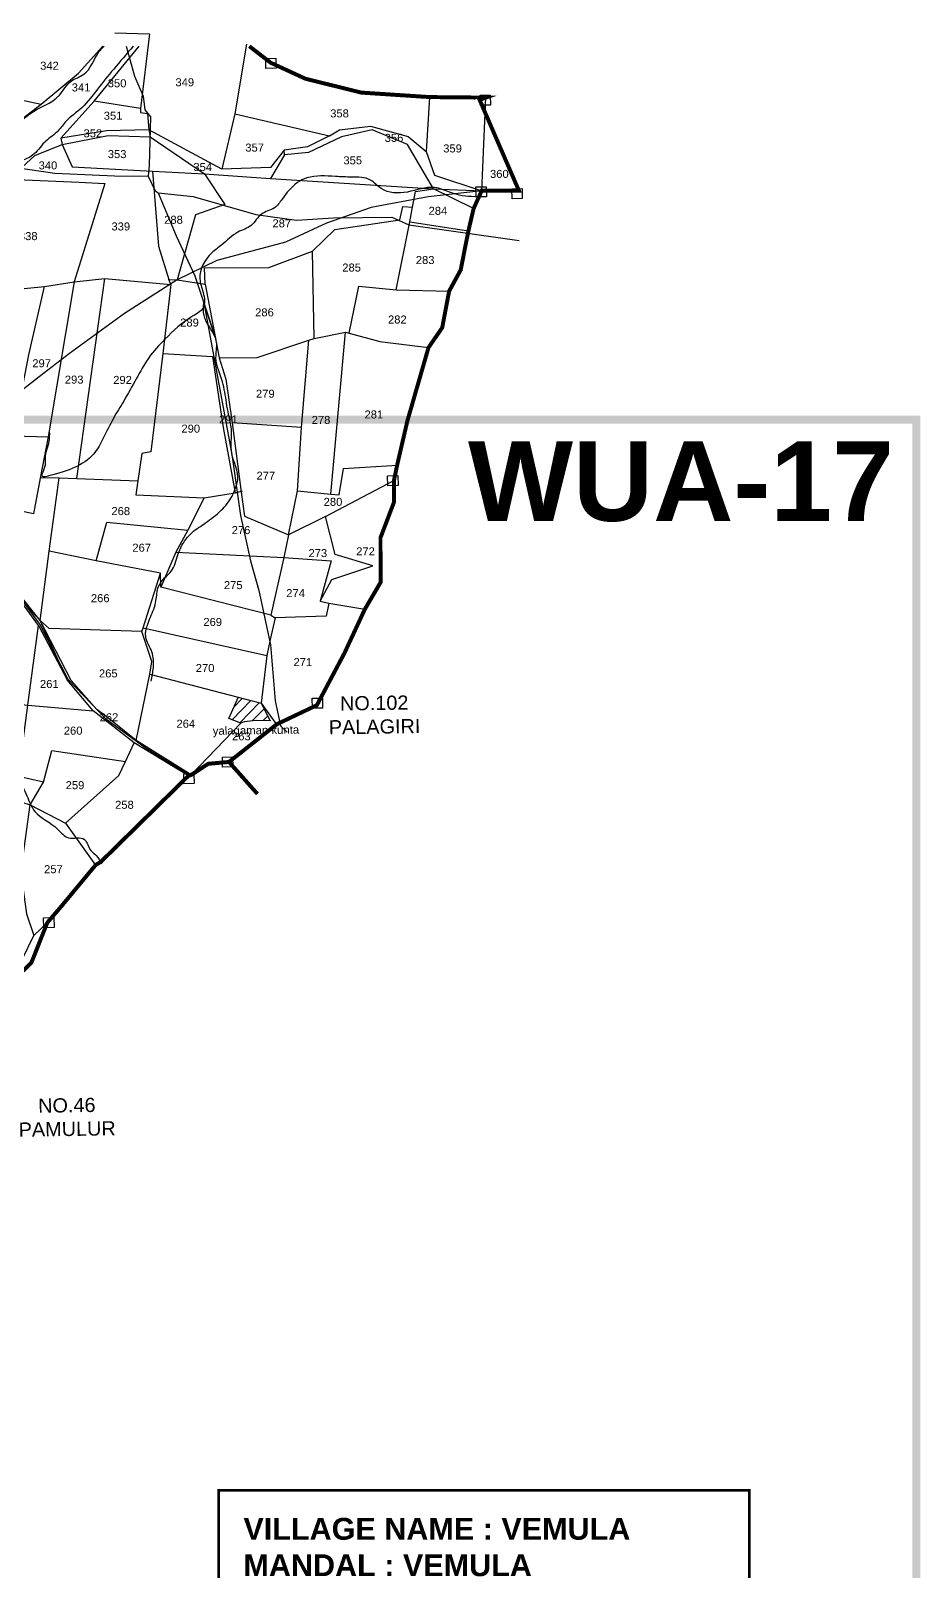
# Model space of a CAD drawing. Header units: inches. Extents: x 206739 to 240559, y 1587423 to 1599564.
# Drawn here: x 221498 to 223735, y 1595247 to 1599124 of the extents above; entities that cross this region are included whole.
import ezdxf
from ezdxf.enums import TextEntityAlignment as Align

# ---------------------------------------------------------------- set-up
doc = ezdxf.new("R2010")
doc.units = ezdxf.units.IN
doc.header["$MEASUREMENT"] = 0
doc.linetypes.add('DASHED2', pattern=[0.375, 0.25, -0.125])
for name, color, linetype in [('PLOT', 7, 'Continuous'), ('PLOT NO', 7, 'Continuous'), ('ROAD', 1, 'Continuous'), ('STREAM', 4, 'Continuous'), ('TEXT', 1, 'Continuous'), ('text1', 7, 'Continuous'), ('text2', 7, 'Continuous'), ('VILLAGE BOUNDARY STONES', 1, 'Continuous'), ('VILLAGE BOUNDRY', 5, 'Continuous')]:
    doc.layers.add(name, color=color, linetype=linetype)
doc.styles.get("Standard").update_dxf_attribs({"font": 'arial.ttf'})

msp = doc.modelspace()

# ---------------------------------------------------------------- hatches: boundary and pattern name
at = {"layer": 'STREAM'}
h = msp.add_hatch(dxfattribs=at)
h.set_pattern_fill('ANSI31', color=256, scale=153.148887, angle=0.85818726)
h.set_pattern_definition([(45.8582, (217983.866, 1597260.55), (-13.737805, 13.33231), [])])
h.paths.add_polyline_path([(222019.60074, 1597446.95402), (221996.37078, 1597393.70744), (222026.69343, 1597381.40348), (222034.68298, 1597384.96897), (222064.62185, 1597388.89833), (222100.63418, 1597387.89071), (222077.35107, 1597431.89181)])
h.paths.add_polyline_path([(221949.60136, 1597339.56245), (222180.051, 1597343.01443), (222179.45736, 1597382.64483), (221949.00772, 1597379.19285)], flags=9)

# ---------------------------------------------------------------- linework, layer by layer
at = {"layer": 'PLOT'}
for points in [[(220833.24166, 1599124.35591), (220845.40361, 1599122.05323), (221054.87768, 1599029.67353), (221111.49666, 1598986.32388), (221244.52031, 1598964.86461), (221261.44133, 1598920.01832), (221291.79748, 1598876.49629), (221346.23052, 1598804.02906), (221524.33148, 1598939.6655)], [(221709.7224, 1599118.97777), (221796.80333, 1599116.83469), (221774.48066, 1598928.94879), (221774.26871, 1598918.73584), (221791.81987, 1598916.44629), (221795.12796, 1598874.7584), (221798.51166, 1598857.89885)], [(222040.96834, 1599090.79106), (222011.11805, 1598914.98109), (221978.34266, 1598776.13435)], [(220837.04099, 1599085.59693), (220808.93234, 1598963.05907), (220782.84153, 1598907.99953), (220752.85941, 1598845.64856), (220700.11115, 1598743.89763), (220750.18209, 1598633.76023), (220762.15355, 1598600.43293), (220862.70168, 1598574.6047), (220951.96582, 1598547.06472), (221050.44198, 1598630.10202), (221052.58826, 1598634.10205), (221120.64806, 1598656.28363), (221258.03051, 1598743.64906), (221272.29199, 1598794.20103), (221291.79748, 1598876.49629), (221433.19914, 1598955.4946), (221441.55437, 1598957.38327), (221524.33148, 1598939.6655), (221618.57517, 1599017.9743), (221679.59897, 1599085.59693)], [(221574.05997, 1598854.01082), (221657.68907, 1598947.51616), (221771.13799, 1599085.59693)], [(221774.48066, 1598928.94879), (221657.68907, 1598947.51616)], [(222011.11805, 1598914.98109), (222249.04558, 1598859.78492), (222274.27683, 1598875.05658), (222352.67268, 1598884.26032), (222447.44652, 1598858.56412), (222492.57373, 1598820.91792), (222513.19043, 1598761.37115), (222632.18754, 1598721.81106), (222642.4996, 1598956.16512)], [(222500.62572, 1598957.57369), (222492.57373, 1598820.91792)], [(220951.96582, 1598547.06472), (221040.45438, 1598520.0822), (221075.32427, 1598508.39807), (221168.55835, 1598482.45215), (221376.66533, 1598682.33776), (221443.87933, 1598751.02887), (221507.97908, 1598810.58009), (221577.43964, 1598838.4748), (221692.91164, 1598861.19963), (221798.51166, 1598857.89885), (221935.27331, 1598764.24873), (222101.38517, 1598752.9201), (222510.79179, 1598726.3394), (222632.18754, 1598721.81106)], [(222135.96789, 1598812.04237), (222135.415, 1598824.06705), (222101.0335, 1598780.52511), (221978.34266, 1598776.13435), (221795.12796, 1598874.7584), (221688.73188, 1598872.86637), (221574.05997, 1598854.01082), (221577.43964, 1598838.4748)], [(222211.20723, 1598349.56855), (222206.89459, 1598570.07335), (222263.26543, 1598624.04956), (222426.42203, 1598648.69245), (222434.30078, 1598681.92688), (222457.99571, 1598680.46223), (222465.44342, 1598720.01705), (222510.79179, 1598726.3394), (222445.75153, 1598838.56081), (222356.8931, 1598875.1518), (222279.42862, 1598857.58287), (222196.81375, 1598818.42333), (222135.96789, 1598812.04237), (222101.38517, 1598752.9201)], [(222249.04558, 1598859.78492), (222193.71309, 1598832.73633), (222135.415, 1598824.06705)], [(221577.43964, 1598838.4748), (221602.0545, 1598782.22699), (221804.24129, 1598771.45004), (221819.05731, 1598582.01406), (221845.35158, 1598498.50438), (221866.48386, 1598497.34893), (221936.37309, 1598486.61988), (221972.20367, 1598301.21925), (221988.74715, 1598247.87912), (222004.66896, 1598137.50031), (222027.50173, 1597963.42742), (222035.79326, 1597902.58919), (222146.70145, 1597856.07054), (222134.82004, 1597798.46144), (222102.05208, 1597653.92228), (222112.49251, 1597646.70418), (222100.52025, 1597591.95364), (222092.26233, 1597552.00771), (222077.35107, 1597431.89181), (222116.495, 1597378.67797)], [(221075.32427, 1598508.39807), (221167.82157, 1598540.14828), (221292.12141, 1598633.79437), (221285.33894, 1598656.23626), (221443.87933, 1598751.02887), (221619.76894, 1598743.74785), (221684.34153, 1598740.18234), (221607.66447, 1598492.1878), (221541.75409, 1598102.08993), (221521.60239, 1597998.37622), (221505.2767, 1597908.86297), (221379.702, 1597935.22515), (221330.53109, 1597982.90552), (221353.84482, 1598111.35785), (221453.8194, 1598105.03978), (221541.75409, 1598102.08993)], [(221804.24129, 1598771.45004), (221935.27331, 1598764.24873)], [(221935.27331, 1598764.24873), (221986.6286, 1598686.98803), (221912.81611, 1598661.36516), (221866.48386, 1598497.34893)], [(222611.8941, 1598676.89609), (222510.79179, 1598726.3394)], [(222416.92631, 1598472.13928), (222451.87324, 1598643.87094), (222457.99571, 1598680.46223)], [(222451.87324, 1598643.87094), (222598.75961, 1598620.66318)], [(221936.37309, 1598486.61988), (221934.87249, 1598527.83436), (222096.9488, 1598528.89155), (222206.89459, 1598570.07335)], [(221901.9385, 1597251.63579), (221763.05441, 1597337.83598), (221690.40141, 1597396.8177), (221664.4806, 1597416.17673), (221600.08078, 1597489.26442), (221521.50725, 1597640.05599), (221465.75302, 1597710.68658), (221413.71538, 1597798.32035), (221324.1813, 1597918.75192), (221282.57792, 1597974.9022), (221188.67943, 1598063.89636), (221061.30954, 1598192.26723), (220921.3188, 1598433.81243), (221168.55835, 1598482.45215), (221347.22981, 1598521.90273), (221430.90549, 1598540.92142), (221421.31316, 1598469.65718), (221532.75849, 1598481.19616), (221607.66447, 1598492.1878), (221684.57514, 1598501.23555), (221850.41077, 1598485.93345), (221845.35158, 1598498.50438)], [(221453.8194, 1598105.03978), (221493.18538, 1598308.59194), (221532.75849, 1598481.19616)], [(221614.42748, 1597997.82049), (221684.57514, 1598501.23555)], [(221850.41077, 1598485.93345), (221830.1817, 1598312.584), (221799.92346, 1598065.09702), (221777.87049, 1598060.82047), (221767.031, 1597991.39457), (221762.02305, 1597956.59276), (221934.33488, 1597948.9137), (222011.84061, 1597961.24964), (222030.9306, 1597966.16816)], [(222253.19424, 1597958.40051), (222289.86645, 1598365.47131), (222298.96363, 1598363.56879), (222323.04074, 1598481.85543), (222416.92631, 1598472.13928), (222550.33181, 1598469.17884)], [(221894.84271, 1597249.49454), (221757.95033, 1597332.47017), (221654.82726, 1597412.90475), (221589.76196, 1597490.67422), (221521.50725, 1597640.05599), (221460.86468, 1597706.33335), (221398.90557, 1597804.79852), (221346.62735, 1597875.84682), (221277.39351, 1597972.88386), (221193.7764, 1598050.60994), (221053.81547, 1598194.2941), (220913.57227, 1598430.1102), (220921.3188, 1598433.81243)], [(222226.36909, 1597688.65394), (222255.24683, 1597742.99429), (222358.28413, 1597777.82306), (222264.07844, 1597806.07929), (222239.59742, 1597902.03811), (222146.70145, 1597856.07054), (222169.14013, 1597966.36886), (222178.90257, 1598125.71616), (222197.88483, 1598345.97104), (222211.20723, 1598349.56855), (222289.86645, 1598365.47131), (222298.96363, 1598363.56879), (222375.82981, 1598342.48861), (222498.46981, 1598327.18271)], [(221972.20367, 1598301.21925), (222067.70684, 1598302.36957), (222197.88483, 1598345.97104)], [(221830.1817, 1598312.584), (221955.0803, 1598304.2841), (221981.93599, 1598125.78018), (222011.84061, 1597961.24964)], [(222178.90257, 1598125.71616), (222004.66896, 1598137.50031)], [(222169.14013, 1597966.36886), (222253.19424, 1597958.40051), (222273.7113, 1597956.36844), (222284.42559, 1598022.61718), (222419.62719, 1598031.4505)], [(221521.50725, 1597640.05599), (221544.33525, 1597814.55019), (221569.29734, 1597998.94752), (221614.42748, 1597997.82049), (221767.031, 1597991.39457)], [(221569.29734, 1597998.94752), (221521.60239, 1597998.37622)], [(222239.59742, 1597902.03811), (222411.59995, 1597992.61371)], [(221934.33488, 1597948.9137), (221893.24657, 1597867.36172), (221863.39748, 1597811.96942), (221825.35273, 1597724.06561), (221824.82437, 1597759.33829), (221662.86031, 1597790.45765), (221544.33525, 1597814.55019)], [(221662.86031, 1597790.45765), (221689.18351, 1597888.01817), (221893.24657, 1597867.36172)], [(221863.39748, 1597811.96942), (222134.82004, 1597798.46144), (222253.28893, 1597790.04794), (222253.28893, 1597790.04794), (222226.36909, 1597688.65394), (222248.17115, 1597683.55357), (222338.33461, 1597668.48419)], [(221763.05441, 1597337.83598), (221797.4655, 1597504.89044), (221802.29199, 1597536.91012), (221777.12117, 1597612.12225), (221780.48984, 1597622.13407), (221824.82437, 1597759.33829)], [(221529.96637, 1597233.30335), (221467.71431, 1597247.81634), (221490.80921, 1597426.74163), (221517.47088, 1597627.86854), (221460.86468, 1597706.33335), (221315.47132, 1597713.37363)], [(222102.05208, 1597653.92228), (221825.35273, 1597724.06561)], [(222248.17115, 1597683.55357), (222240.67963, 1597650.79697), (222112.49251, 1597646.70418)], [(221517.47088, 1597627.86854), (221589.76196, 1597490.67422)], [(221777.12117, 1597612.12225), (221544.17957, 1597620.35219), (221521.50725, 1597640.05599)], [(221780.48984, 1597622.13407), (222092.26233, 1597552.00771)], [(221797.4655, 1597504.89044), (222077.35107, 1597431.89181)], [(220309.89699, 1597186.72214), (220444.16146, 1597193.002), (220453.73249, 1597209.92845), (220476.55049, 1597209.95358), (220498.95413, 1597279.95475), (220525.60282, 1597278.13729), (220712.8862, 1597258.14302), (220800.97176, 1597249.64555), (220875.60718, 1597239.04705), (220924.45911, 1597235.97888), (220920.07624, 1597211.21362), (221165.42922, 1597176.50216), (221186.35207, 1597260.73092), (221200.47282, 1597270.12563), (221235.85939, 1597453.70229), (221278.07684, 1597449.47474), (221490.80921, 1597426.74163), (221654.82726, 1597412.90475)], [(221901.9385, 1597251.63579), (222026.69343, 1597381.40348), (221996.37078, 1597393.70744), (222020.23322, 1597448.40376)], [(221157.40355, 1597059.37511), (221473.02247, 1597004.66519), (221496.32373, 1597176.50239), (221529.96637, 1597233.30335), (221550.95485, 1597312.76613), (221736.19502, 1597284.93687), (221757.95033, 1597332.47017)], [(221200.47282, 1597270.12563), (221496.32373, 1597176.50239), (221585.37951, 1597130.12644), (221660.69481, 1597024.10643)], [(221585.37951, 1597130.12644), (221719.5672, 1597249.76735), (221736.19502, 1597284.93687)], [(221473.02247, 1597004.66519), (221487.66721, 1596901.87326), (221505.49717, 1596847.50903)], [(220963.90825, 1596447.56106), (221041.21525, 1596440.67014), (221079.78514, 1596364.79262), (221175.65959, 1596469.08584), (221260.72444, 1596560.01622), (221368.76743, 1596671.36378), (221476.58522, 1596786.83666), (221505.49717, 1596847.50903), (221539.86588, 1596879.8072)]]:
    msp.add_lwpolyline(points, dxfattribs=at)
at = {"layer": 'ROAD'}
for points in [[(221131.14921, 1599085.59693), (221090.36912, 1599025.28625), (221086.41251, 1598966.40523), (221078.72541, 1598872.04532), (221067.20868, 1598822.9016), (221138.93919, 1598813.02198), (221243.76389, 1598789.46223), (221336.43315, 1598802.4488), (221426.96736, 1598785.76291), (221558.39578, 1598766.42989), (221708.76561, 1598759.01696), (221793.25588, 1598758.34948), (221811.22363, 1598721.24587), (221818.38336, 1598716.8426), (221906.87717, 1598707.21409), (222064.56444, 1598662.21273), (222166.67506, 1598647.63334), (222259.45047, 1598653.53355), (222405.81676, 1598655.08166), (222449.31366, 1598635.75811), (222726.77703, 1598596.66478)], [(221737.73484, 1599085.59693), (221758.69872, 1599010.10997), (221781.16299, 1598959.9632), (221785.02133, 1598925.39198), (221799.0664, 1598907.66203), (221795.8886, 1598785.1307), (221793.25588, 1598758.34948)], [(221900.39811, 1597248.04651), (221786.11053, 1597319.6963), (221689.41298, 1597389.92096), (221591.80798, 1597491.62804), (221521.25269, 1597631.08037), (221454.56669, 1597721.52627), (221390.47427, 1597822.20261), (221310.75674, 1597930.65716), (221276.54636, 1597977.02826), (221231.33359, 1598018.93098), (221160.62222, 1598087.49882), (221065.04572, 1598186.28407), (221055.59606, 1598198.05559), (221006.00632, 1598281.91827), (220913.45171, 1598436.9728), (220870.61818, 1598486.29527), (220757.74886, 1598598.79455), (220689.98157, 1598761.29164), (220674.5363, 1598785.78127)], [(222632.18754, 1598721.81106), (222497.80439, 1598706.90583), (222354.20857, 1598679.52335), (222241.50183, 1598640.3288), (222138.94222, 1598592.14127), (221966.28152, 1598545.91124), (221866.48386, 1598497.34893), (221733.49704, 1598412.8571), (221595.64803, 1598312.35513), (221519.41169, 1598253.24888), (221417.53241, 1598174.66443)], [(221818.38336, 1598716.8426), (221863.57218, 1598608.17533), (221911.00758, 1598507.50175), (221962.50695, 1598351.39369), (221933.42409, 1598439.66058), (222003.63024, 1598057.59433), (222025.22386, 1597904.75823), (222050.3695, 1597789.96221), (222071.53852, 1597715.4753), (222101.00782, 1597578.73647), (222113.14268, 1597437.99284), (222126.12215, 1597374.73744), (222143.0695, 1597358.96186)]]:
    msp.add_lwpolyline(points, dxfattribs=at)
at = {"layer": 'STREAM'}
msp.add_lwpolyline([(222077.35107, 1597431.89181), (222100.63418, 1597387.89071), (222064.62185, 1597388.89833), (222034.68298, 1597384.96897), (222026.69343, 1597381.40348), (221996.37078, 1597393.70744)], dxfattribs=at)
for points, knots in [([(219611.79281, 1598217.30668), (219617.26484, 1598222.5501), (219628.70417, 1598233.5115), (219652.55726, 1598244.79584), (219676.73557, 1598234.54352), (219701.39907, 1598245.06285), (219721.10966, 1598225.23038), (219751.07825, 1598231.94236), (219775.1448, 1598221.91656), (219800.13003, 1598207.77529), (219790.77859, 1598179.09864), (219800.26677, 1598155.56501), (219789.87227, 1598127.76401), (219810.5045, 1598119.25173), (219830.76774, 1598126.40385), (219859.74753, 1598113.60035), (219890.99927, 1598106.47418), (219918.90462, 1598099.44328), (219939.48527, 1598094.6606), (219960.77879, 1598093.23445), (219968.69676, 1598061.47854), (220000.14681, 1598075.50131), (220026.39173, 1598048.62765), (220045.73055, 1598093.61277), (220064.78214, 1598120.78352), (220100.86154, 1598131.74893), (220123.53649, 1598143.67191), (220150.15288, 1598154.44775), (220143.7974, 1598192.93071), (220200.42792, 1598213.45286), (220219.21285, 1598277.1648), (220244.07751, 1598326.06305), (220271.26994, 1598370.31562), (220315.89197, 1598392.09924), (220334.87421, 1598440.85969), (220372.43358, 1598468.83649), (220393.06188, 1598505.56768), (220439.87772, 1598520.46756), (220475.82504, 1598558.81489), (220510.16969, 1598607.73), (220569.04648, 1598624.82185), (220603.06701, 1598662.14095), (220642.85924, 1598685.13212), (220684.22156, 1598711.26674), (220740.43256, 1598751.29721), (220810.74067, 1598744.35697), (220866.12348, 1598743.2961), (220910.93855, 1598711.18116), (220963.25759, 1598678.22482), (221038.53089, 1598673.08342), (221105.42668, 1598628.64875), (221175.15634, 1598679.22298), (221243.46277, 1598706.18013), (221285.6599, 1598764.14798), (221344.61002, 1598785.47191), (221384.06434, 1598828.60889), (221447.22569, 1598858.06872), (221489.25251, 1598925.30614), (221567.00358, 1598944.74901), (221592.98558, 1599000.43345), (221645.64776, 1599014.39642), (221658.191, 1599059.6412), (221677.77899, 1599081.17558), (221682.42751, 1599085.59693)], [0, 0, 0, 0, 22.8991361978, 47.8708710122, 73.0340676429, 96.8033888327, 118.4514421374, 145.878704771, 180.656014184, 198.3627580787, 221.8183436265, 255.5414032279, 278.6556456689, 290.4589500725, 312.721702003, 340.887698029, 380.445396932, 410.4993607296, 426.2721731209, 445.2106499901, 468.3255329882, 500.5521339122, 520.446638157, 558.0465257511, 600.1402527853, 628.3216828819, 664.7742789977, 682.3354995413, 704.4191496604, 760.6067219402, 826.5542112074, 895.3880829871, 927.2715187211, 979.8117081451, 1035.8552883816, 1075.0930732525, 1118.5400949393, 1155.7696806624, 1215.7611279482, 1273.5215233579, 1329.8028232643, 1390.8454493615, 1421.5432427274, 1467.0585400838, 1539.0862391139, 1619.2437619273, 1672.0033382159, 1699.7587038761, 1782.1409089392, 1852.7695712968, 1925.2066196331, 1994.0278722161, 2083.8526519868, 2147.9746977265, 2198.8511428442, 2266.6137634185, 2319.4321120402, 2403.9090027612, 2492.1126543057, 2537.8391438511, 2574.026021238, 2642.1747871168, 2661.4445433795, 2661.4445433795, 2661.4445433795, 2661.4445433795]), ([(221755.67211, 1599085.59693), (221739.56599, 1599066.01804), (221708.70601, 1599031.32011), (221666.76658, 1598979.00896), (221630.65772, 1598929.86278), (221588.00042, 1598901.96566), (221563.78674, 1598865.32471), (221528.95104, 1598845.58716), (221508.74085, 1598809.14146), (221461.03647, 1598794.42589), (221423.17261, 1598749.56421), (221368.79181, 1598726.13162), (221328.33997, 1598692.94918), (221291.67256, 1598667.33779), (221240.32639, 1598647.68958), (221189.06904, 1598616.51293), (221142.087, 1598589.52781), (221084.38871, 1598576.50008), (221054.58432, 1598519.64535), (220991.46552, 1598483.32365), (220931.01016, 1598460.99612), (220892.48466, 1598413.88646), (220836.85967, 1598411.30026), (220813.1569, 1598365.45117), (220775.04053, 1598341.71625), (220720.35523, 1598327.09018), (220684.77517, 1598286.37973), (220642.6399, 1598241.21585), (220607.60978, 1598207.39346), (220562.0262, 1598170.83111), (220527.38985, 1598138.64443), (220488.17204, 1598112.68507), (220464.47405, 1598078.05686), (220448.24521, 1598030.8083), (220446.35434, 1597981.33966), (220436.05487, 1597933.45763), (220459.01405, 1597883.00371), (220425.30816, 1597817.92628), (220387.21479, 1597764.42988), (220351.94843, 1597704.08517), (220333.38518, 1597651.87098), (220282.00689, 1597610.65673), (220279.20306, 1597536.90026), (220200.34953, 1597497.69734), (220192.2662, 1597421.95194), (220145.48504, 1597381.53838), (220114.08552, 1597340.72128), (220101.29497, 1597296.64603), (220080.21784, 1597256.08128), (220057.1217, 1597215.76351), (220029.5791, 1597156.85506), (220078.87306, 1597123.84011), (220079.62573, 1597073.76605), (220114.07448, 1597033.27277), (220127.06896, 1596977.817), (220114.02844, 1596910.22501), (220105.2781, 1596847.07271), (220082.10359, 1596783.00959), (220031.69688, 1596751.31987), (219995.59111, 1596716.60695), (219971.22092, 1596667.24293), (219922.98342, 1596635.2875), (219865.43678, 1596580.63707), (219828.84025, 1596523.63006), (219819.2866, 1596470.54448), (219801.6439, 1596440.47593), (219781.20127, 1596396.9749), (219801.65771, 1596353.28062), (219813.04265, 1596297.72238), (219802.37548, 1596237.15333), (219780.69094, 1596186.11028), (219786.58825, 1596146.99883), (219768.26605, 1596124.63805), (219760.06845, 1596099.70362), (219741.00019, 1596078.95722), (219725.61215, 1596070.09927), (219715.88302, 1596064.4988)], [276.2799610759, 276.2799610759, 276.2799610759, 276.2799610759, 352.0900794563, 416.6217710994, 477.4087872886, 533.5280663122, 566.5816186929, 606.7089943529, 650.761961493, 683.8751345815, 750.0743206293, 821.0178531046, 858.3109404185, 906.8205250547, 954.3532998728, 1022.3534215815, 1086.4895258897, 1116.5948119462, 1194.5476131599, 1259.741013369, 1332.7985283498, 1385.0513440876, 1432.8732269399, 1481.9586431842, 1526.394512391, 1564.8193847419, 1649.3202634503, 1680.3412461104, 1751.2924017852, 1794.7242098331, 1855.6407918861, 1893.0871392158, 1934.518642572, 1978.7395767918, 2041.143530937, 2083.2148798863, 2121.68721768, 2198.0754311616, 2280.832326077, 2324.8863321973, 2407.073009427, 2442.2526348443, 2515.4693734488, 2601.8870632396, 2672.4697594121, 2723.2077136005, 2782.5753579557, 2824.3807813221, 2859.9275760952, 2918.0159586982, 2972.3862828798, 3022.7698871381, 3064.8383870122, 3113.3177570299, 3176.9565253482, 3227.9345994584, 3318.1959803051, 3370.8570826737, 3423.3945209537, 3491.6070290975, 3518.8905879223, 3586.3622764507, 3659.0505042777, 3758.9436799965, 3780.9659336414, 3819.3339703644, 3863.8979321183, 3916.3152920268, 3954.5092621647, 4034.2929517023, 4095.6455612128, 4117.9795259214, 4147.1176728973, 4176.8089206438, 4196.3164156008, 4229.8548989034, 4229.8548989034, 4229.8548989034, 4229.8548989034])]:
    msp.add_open_spline(points, degree=3, knots=knots, dxfattribs=at)
for points in [[(222630.49684, 1598706.52577), (222567.97299, 1598712.78677), (222512.48931, 1598729.94955), (222445.42771, 1598718.54854), (222379.66711, 1598727.16023), (222352.53085, 1598748.74629), (222304.79883, 1598756.02856), (222264.35251, 1598757.82189), (222192.37589, 1598753.94468), (222168.93751, 1598742.3974), (222130.12663, 1598700.60487), (222110.84495, 1598678.72338), (222078.66417, 1598663.04649), (222052.27645, 1598634.66073), (222019.31344, 1598617.77254), (221978.57593, 1598585.57304), (221953.26274, 1598565.60053), (221923.39769, 1598500.51741), (221931.52063, 1598465.8509), (221931.70739, 1598426.667), (221904.80579, 1598405.87097), (221835.57661, 1598348.26878), (221795.05468, 1598301.67741), (221763.4368, 1598248.42172), (221731.80001, 1598192.52098), (221706.03994, 1598148.94978), (221679.59345, 1598097.77089), (221655.76803, 1598058.62717), (221609.43508, 1598025.944), (221543.32937, 1598004.16085), (221527.74333, 1598002.72778), (221532.25713, 1598021.98887), (221535.57659, 1598040.83221), (221535.7132, 1598058.42829), (221541.7855, 1598080.51178), (221544.43052, 1598090.94787), (221545.67164, 1598114.95831)], [(221800.56774, 1597487.29336), (221806.57498, 1597521.18267), (221802.6973, 1597561.36591), (221787.35074, 1597598.9412), (221791.41384, 1597628.79553), (221799.14158, 1597648.18942), (221813.06072, 1597690.11852), (221819.5427, 1597725.76748), (221834.74845, 1597747.77705), (221851.536, 1597764.55262), (221868.23441, 1597805.52803), (221882.80036, 1597836.79153), (221903.73043, 1597861.3905), (221937.69102, 1597885.93427), (221976.86277, 1597917.48617), (222004.39178, 1597953.20006), (222015.25999, 1597980.40232), (222018.819, 1597993.725), (222003.61938, 1598060.55464), (222002.70189, 1598121.80525), (221995.73965, 1598158.53966), (221990.48796, 1598188.09212), (221980.08239, 1598241.09193), (221963.95781, 1598300.91347), (221965.36747, 1598340.57624), (221945.9188, 1598381.52823), (221933.90389, 1598407.77601), (221933.42409, 1598439.66058)], [(221085.96187, 1597338.64973), (221127.6885, 1597322.53487), (221167.85568, 1597304.00523), (221233.41521, 1597294.62448), (221270.79077, 1597276.05303), (221317.15383, 1597269.97186), (221344.79087, 1597262.41446), (221380.86258, 1597250.99773), (221434.8149, 1597244.23308), (221461.64838, 1597237.06222), (221488.14384, 1597199.19649), (221508.28229, 1597159.64127), (221565.74596, 1597115.20805), (221593.19907, 1597093.29941), (221633.1514, 1597089.11505), (221641.33048, 1597075.68622), (221649.5215, 1597061.46044), (221662.87912, 1597048.50775), (221675.95727, 1597027.57951)]]:
    msp.add_spline(points, degree=3, dxfattribs=at)
at = {"layer": 'text2', "color": 5, "const_width": 20}
msp.add_lwpolyline([(209171.15179, 1598145.63678), (223724.95897, 1598145.63678), (223724.95897, 1587535.8486), (209171.15179, 1587535.8486)], close=True, dxfattribs=at)
at = {"layer": 'text2', "color": 0, "const_width": 6.6}
msp.add_lwpolyline([(221971.02225, 1595450.83734), (223305.02518, 1595450.83734), (223305.02518, 1593184.22047), (221971.02225, 1593184.22047)], close=True, dxfattribs=at)
at = {"layer": 'VILLAGE BOUNDARY STONES'}
for points in [[(222088.92923, 1599054.84367), (222114.67538, 1599055.22933), (222115.05229, 1599030.06763), (222089.30613, 1599029.68197)], [(222627.96468, 1598962.29916), (222653.71084, 1598962.68482), (222654.08774, 1598937.52312), (222628.34159, 1598937.13746)], [(222617.79449, 1598731.35967), (222643.54064, 1598731.74533), (222643.91755, 1598706.58363), (222618.17139, 1598706.19797)], [(222708.20869, 1598726.88994), (222733.95485, 1598727.2756), (222734.33175, 1598702.1139), (222708.58559, 1598701.72824)], [(222395.71482, 1598004.55196), (222421.46098, 1598004.93762), (222421.83788, 1597979.77592), (222396.09173, 1597979.39026)], [(222205.99409, 1597444.4856), (222231.74025, 1597444.87126), (222232.11716, 1597419.70956), (222206.371, 1597419.3239)], [(221980.16835, 1597296.45716), (222005.9145, 1597296.84282), (222006.29141, 1597271.68112), (221980.54525, 1597271.29546)], [(221882.82961, 1597254.39138), (221908.57577, 1597254.77704), (221908.95267, 1597229.61534), (221883.20652, 1597229.22968)], [(221530.5625, 1596892.17602), (221556.30865, 1596892.56168), (221556.68556, 1596867.39998), (221530.9394, 1596867.01432)]]:
    msp.add_lwpolyline(points, close=True, dxfattribs=at)
at = {"layer": 'VILLAGE BOUNDRY', "linetype": 'DASHED2', "ltscale": 50, "const_width": 10}
msp.add_lwpolyline([(222047.69028, 1599085.59693), (222101.47161, 1599044.03938), (222188.91603, 1599003.72957), (222329.40701, 1598968.83191), (222500.62572, 1598957.57369), (222642.4996, 1598956.16512), (222627.02436, 1598950.48018), (222725.91998, 1598721.73629), (222632.18754, 1598721.81106), (222611.8941, 1598676.89609), (222598.75961, 1598620.66318), (222579.31295, 1598522.17451), (222550.33181, 1598469.17884), (222532.8477, 1598376.98215), (222498.46981, 1598327.18271), (222445.41177, 1598142.83977), (222419.62719, 1598031.4505), (222411.59995, 1597992.61371), (222411.29381, 1597937.02253), (222377.72791, 1597848.60692), (222377.80165, 1597735.95172), (222338.33461, 1597668.48419), (222287.30356, 1597558.5763), (222217.80634, 1597427.13655), (222126.5236, 1597383.62325), (222116.495, 1597378.67797), (221996.67091, 1597284.13653), (222068.30914, 1597203.57081), (221996.67091, 1597284.13653), (221944.28861, 1597279.48767), (221901.9385, 1597251.63579), (221894.84271, 1597249.49454), (221675.72238, 1597034.00756), (221660.69481, 1597024.10643), (221576.17968, 1596922.14165), (221539.86588, 1596879.8072), (221499.65847, 1596778.80521), (221349.70538, 1596633.17067)], dxfattribs=at)

# ---------------------------------------------------------------- texts
at = {"layer": 'PLOT NO'}
for s, p in [('342', (221545.21709, 1599036.47886)), ('341', (221624.61969, 1598981.82975)), ('350', (221715.27966, 1598992.29734)), ('349', (221885.50681, 1598994.84722)), ('351', (221705.15273, 1598910.73606)), ('358', (222274.65002, 1598916.51639)), ('352', (221654.30145, 1598866.35053)), ('356', (222411.78556, 1598854.87981)), ('353', (221715.33267, 1598814.04365)), ('357', (222061.14319, 1598830.43293)), ('359', (222558.87398, 1598828.29136)), ('340', (221541.36463, 1598785.66152)), ('354', (221930.6165, 1598781.49692)), ('355', (222307.85357, 1598798.35694)), ('360', (222676.57724, 1598764.21045)), ('284', (222522.09683, 1598671.28394)), ('339', (221724.56824, 1598631.9781)), ('288', (221857.1245, 1598648.71679)), ('287', (222129.4807, 1598639.76085)), ('338', (221491.84818, 1598607.63509)), ('283', (222490.03348, 1598547.39958)), ('285', (222305.0904, 1598528.54677)), ('289', (221897.41968, 1598390.10624)), ('286', (222085.87119, 1598415.76364)), ('282', (222420.0885, 1598397.74556)), ('297', (221525.51151, 1598287.59965)), ('293', (221607.25972, 1598246.47246)), ('292', (221729.03211, 1598245.6894)), ('279', (222088.01855, 1598211.08622)), ('281', (222361.04884, 1598158.74349)), ('290', (221900.46339, 1598123.11517)), ('291', (221994.91614, 1598146.25607)), ('278', (222228.12742, 1598144.97378)), ('277', (222089.33389, 1598004.71697)), ('280', (222258.22029, 1597938.79149)), ('268', (221724.41029, 1597915.57052)), ('276', (222027.00327, 1597867.77181)), ('267', (221777.10478, 1597823.37228)), ('273', (222220.07908, 1597809.83096)), ('272', (222340.03435, 1597814.23494)), ('275', (222007.33451, 1597729.29939)), ('266', (221672.89656, 1597696.3181)), ('274', (222164.18719, 1597709.05383)), ('269', (221955.67313, 1597636.40702)), ('271', (222182.44158, 1597535.51873)), ('265', (221693.11792, 1597506.99129)), ('270', (221936.5355, 1597520.53767)), ('261', (221544.79373, 1597480.43631)), ('262', (221694.77079, 1597396.64763)), ('264', (221888.09141, 1597380.42451)), ('260', (221604.77976, 1597362.97701)), ('263', (222027.72283, 1597348.62343)), ('259', (221609.44467, 1597225.73814)), ('258', (221733.68495, 1597176.32566)), ('257', (221555.0789, 1597014.27131))]:
    msp.add_text(s, height=20.139367, dxfattribs=at).set_placement(p, align=Align.MIDDLE_CENTER)
at = {"layer": 'TEXT', "attachment_point": 1}
for s, insert, char_height, width in [('\\pxql;{\\fArial|b1|i0|c0|p34;\\C1;WUA-17}', (222598.04077, 1598090.76488), 200, 1594.6780355), ('\\pxql;{\\fArial|b1|i0|c0|p34;\\C1;VILLAGE NAME :\\C5; VEMULA\\P\\C1;MANDAL : \\C5;VEMULA\\P\\C1;DISTRICT : \\C5;YSR}', (222032.95715, 1595381.58694), 55, 1089.2486749)]:
    msp.add_mtext(s, dxfattribs=dict(at, insert=insert, char_height=char_height, width=width))
at = {"layer": 'text1'}
msp.add_text('yalagaman kunta', height=20.4198516, rotation=0.85818726, dxfattribs=at).set_placement((221956.01757, 1597352.26916))
at = {"layer": 'text1', "char_height": 35.7347404, "attachment_point": 1, "rotation": 0.85818726}
for s, insert, width in [('\\pxqc;NO.102 PALAGIRI', (222246.50518, 1597448.71694), 230.2770069), ('\\pxqc;NO.46 PAMULUR', (221466.56234, 1596436.10101), 244.0980149)]:
    msp.add_mtext(s, dxfattribs=dict(at, insert=insert, width=width))

doc.saveas('drawing.dxf')
